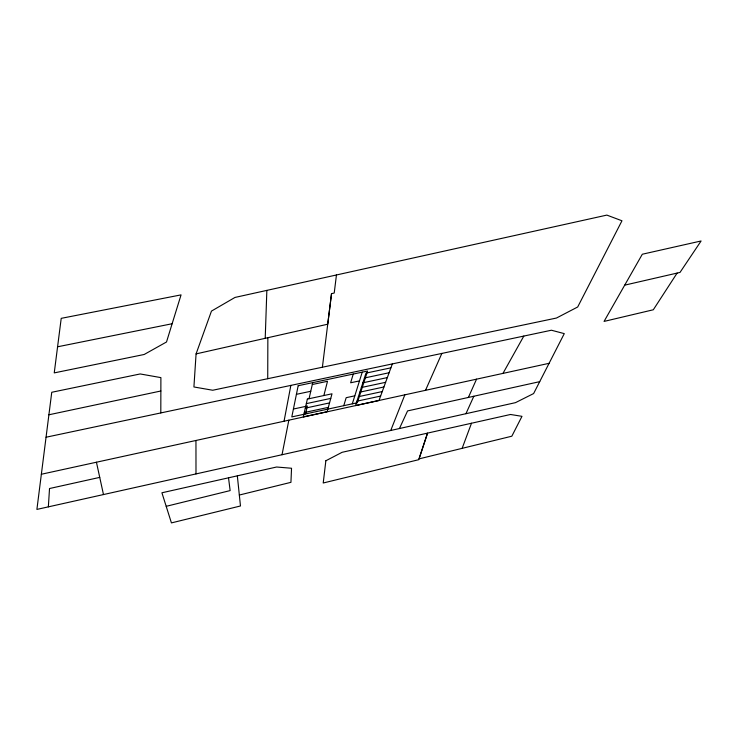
<?xml version="1.0" encoding="UTF-8"?>
<svg xmlns="http://www.w3.org/2000/svg" width="738" height="738" viewBox="0 0 738 738"><rect width="100%" height="100%" fill="white"/><g stroke="black" fill="none" stroke-linecap="round" stroke-linejoin="round"><path stroke-width="1.11" d="M160.81 412.929L160.893 377.616L140.183 373.954L51.752 392.275L36.9 509.414L515.502 402.644L533.62 393.557L564.275 333.622L551.424 330.227L46.06 437.228M267.728 378.705L556.452 318.041L577.688 306.99L621.968 220.782L606.857 215.099L234.979 297.442L211.465 311.095L196.077 353.899L193.919 386.97L212.738 390.245L267.728 378.705L267.857 337.709M265.219 338.299L266.852 290.394M48.357 506.858L49.52 488.528L99.731 477.385M336.454 274.96L334.222 293.032L331.519 293.65L327.746 324.203L196.077 353.899M322.395 367.21L331.519 293.65M284.047 421.223L290.855 385.402M282.027 454.728L288.835 420.18M305.55 413.944L307.368 406.029L293.42 409.036M309.047 398.714L312.737 382.635M323.853 395.54L327.506 381.288L312.312 384.507M343.77 405.688L346.168 397.69L354.803 395.826M353.244 374.055L350.633 382.782L359.498 380.891M172.129 323.742L166.511 341.989L144.168 354.489L54.243 372.893L61.217 318.346L181.059 294.877L172.129 323.742L57.582 346.795M352.294 403.843L362.238 372.146M392.321 363.917L379 400.485L355.531 405.577L365.993 373.114L390.891 367.838M462.136 448.344L471.49 423.243M390.734 430.485L404.839 394.839M425.512 390.319L441.859 353.428M468.381 397.45L476.545 379.166M465.936 413.704L473.833 396.251M399.424 428.538L407.57 410.918L539.718 381.647M502.965 373.391L523.823 336.076M624.708 285.145L642.318 254.232L701.1 240.975L680.021 272.414L624.708 285.145L604.053 321.417L653.305 309.776L677.115 273.088M166.225 506.314L230.136 490.595L228.522 477.818L276.593 467.016L291.538 468.252L290.938 482.338L239.333 495.041L240.477 505.973L171.428 522.901L161.917 492.781L228.522 477.818M41.346 474.257L549.118 363.308M306.325 403.64L330.762 398.4M359.867 392.146L383.926 386.98M305.311 408.132L329.535 402.911M358.391 396.703L382.256 391.564M304.305 412.542L328.336 407.358M356.952 401.177L380.624 396.066M364.424 378.004L389.111 372.745M296.408 394.332L310.753 391.278M362.875 382.801L387.349 377.579M361.352 387.515L385.623 382.321M48.883 414.784L160.884 390.992M96.438 462.228L103.477 494.561M237.332 475.835L239.333 495.041M195.957 440.485L195.994 473.925M325.855 460.761L323.216 483.003L418.76 459.682L427.551 433.114L419.036 458.879L511.831 436.204L521.978 416.333L510.493 414.479L342.109 452.302L325.855 460.761M298.17 385.725L291.805 416.915L357.303 402.754L367.589 371.02L298.17 385.725M307.359 399.074L303.327 416.887L327.155 411.721L332.008 393.797L307.359 399.074"/></g></svg>
